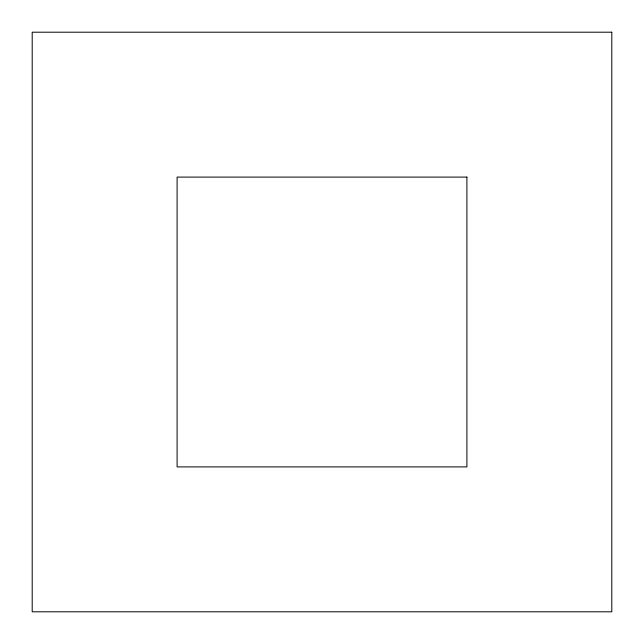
<?xml version="1.0" encoding="UTF-8"?>
<svg xmlns="http://www.w3.org/2000/svg" width="644" height="644" viewBox="0 0 644 644"><rect width="100%" height="100%" fill="white"/><g stroke="black" fill="none" stroke-linecap="round" stroke-linejoin="round"><path stroke-width="0.97" d="M611.8 32.2L32.2 32.2L32.2 611.8L611.8 611.8L611.8 32.2M466.9 177.1L177.1 177.1L177.1 466.9L466.9 466.9L466.9 177.1"/></g></svg>
